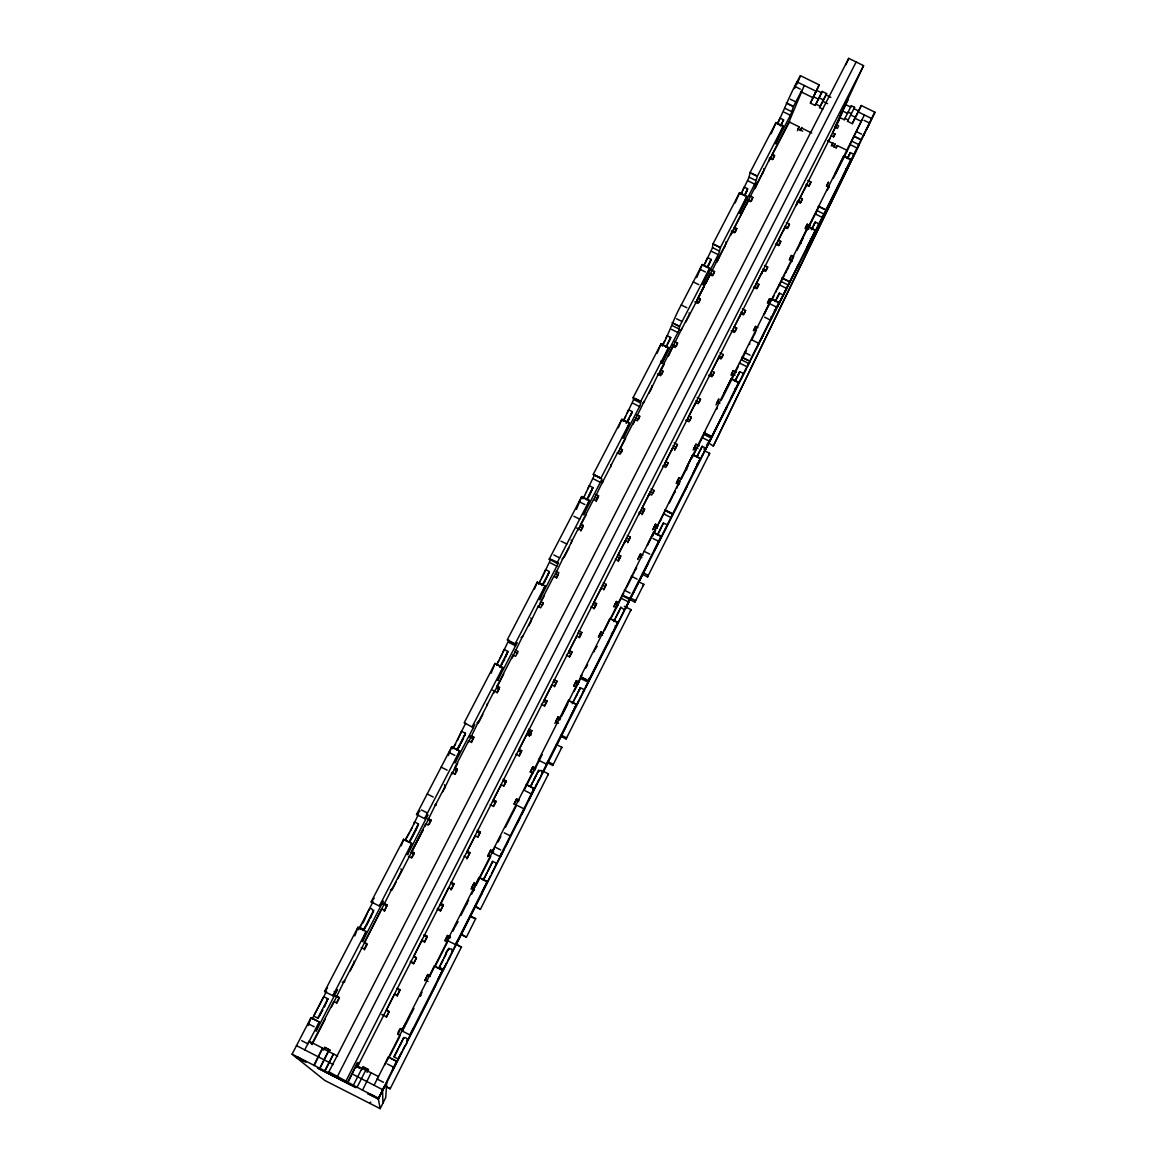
<?xml version="1.0" encoding="UTF-8"?>
<svg xmlns="http://www.w3.org/2000/svg" width="1167" height="1167" viewBox="0 0 1167 1167"><rect width="100%" height="100%" fill="white"/><g stroke="black" fill="none" stroke-linecap="round" stroke-linejoin="round"><path stroke-width="1.5" d="M383.943 1086.944L382.528 1090.022M387.108 904.906L384.381 911.15L387.108 904.906L384.103 903.389M662.375 345.738C669.683 332.041 673.709 318.372 681.251 304.966L702.286 264.486L709.711 268.147L679.573 326.322L678.844 330.626L662.273 362.718L661.864 363.375L668.574 347.562L661.062 343.842L633.17 397.524L633.448 400.048L623.149 421.345M394.694 993.803L397.291 995.743L394.694 993.803L386.452 1010.024L389.078 1011.891L386.335 1017.288M473.35 727.61L464.174 722.811L495.027 663.44L502.889 667.436L472.124 726.808L474.809 724.459L473.35 727.61L454.897 762.97L459.638 750.935L451.673 746.865L416.517 814.537L424.613 818.621L427.939 814.974L408.815 852.26L407.487 854.536L411.732 843.391L403.665 839.277L371.135 901.901L379.333 906.015L383.316 901.157L362.426 941.623L366.117 931.47L357.933 927.298L354.856 935.919M392.127 889.75L392.185 888.335L350.085 971.061M389.078 1011.891L386.452 1010.024M366.117 931.47L332.785 995.772L337.526 989.572L316.476 1030.49L316.024 1031.176L319.277 1021.884L311.005 1017.653L292.086 1054.151L324.703 1080.394L380.179 1108.65L385.766 1097.461L386.715 1082.582M397.859 878.722L423.329 829.445M311.005 1017.712L308.336 1025.501M411.98 857.745L413.993 853.865L411.397 852.566L411.513 851.341L425.751 823.8L428.333 825.098L431.002 819.963L428.026 818.475M413.993 853.865L414.125 852.654L411.513 851.341M502.889 667.436L497.711 680.273L517.141 642.696L515.055 644.009L509.177 641.048M397.291 995.743L400.091 989.762L397.072 988.23M600.932 478.587L593.274 474.342L621.865 419.274L629.465 423.052L623.382 437.785L640.304 405.124L640.741 401.288L668.574 347.562M515.055 643.98L545.077 585.965L537.301 582.07L507.207 639.968L515.07 643.907M704.46 264.515L712.424 247.915L713.037 243.801L739.586 192.701L746.924 196.319L739.484 213.401M425.561 825.127L425.751 823.8M400.456 1028.506C394.986 1043.984 398.472 1023.328 403.505 1030.053M746.924 196.319L720.433 247.448L718.93 253.254L702.622 284.66L709.667 268.25M403.665 839.321L401.258 845.769M429.471 823.873L431.002 819.963M550.795 559.11L549.161 559.285L581.72 496.558L589.408 500.395L583.733 514.355L601.063 480.906L601.88 479.053L600.961 478.091L629.465 423.052M435.86 804.501L435.685 805.566L435.991 803.669L424.963 826.294M385.898 1086.579L390.186 1088.767L385.898 1086.462M411.732 843.391L379.333 906.015M424.029 934.694L427.268 936.328L427.078 937.189L424.394 942.469L424.569 941.638L421.943 940.31L413.818 956.269L416.298 958.37L413.599 963.679L410.361 962.046M400.296 1035.727L397.699 1033.962M442.847 791.707L452.242 772.248M413.599 963.679L416.444 957.611L413.818 956.269M416.298 958.37L416.444 957.611M455.072 774.348L457.026 770.57L454.459 769.272L454.765 767.711L468.682 740.855L471.249 742.154L473.831 737.136L470.914 735.662M742.606 190.717L749.01 177.442L750.089 172.483L776.026 122.564L783.276 126.138L775.544 143.818L790.832 114.41L793.516 106.372L802.021 89.947M538.541 599.036L539.504 599.517L545.077 585.965M421.768 941.142L421.943 940.31M457.026 770.57L457.333 769.009L454.765 767.711M556.922 563.15L589.408 500.395M783.276 126.138L757.398 176.086L755.414 182.781L739.572 213.342M451.673 746.924L457.566 750.148M471.512 742.577L473.831 737.136M478.178 723.438L478.718 721.089L468.39 742.343M731.811 396.707L731.242 397.801L738.784 382.338L731.257 378.619L685.788 469.324L692.877 454.547L700.492 458.339L693.3 473.116L693.913 471.935M487.062 705.568L487.179 705.116A2.144 2.086 12.2 0 0 487.295 703.511M459.638 750.935L424.569 818.607M782.794 121.645L783.568 119.822L779.994 118.057L777.572 123.556C785.406 107.058 791.226 91.478 800.431 75.665L819.234 84.885L810.394 103.104L815.179 105.453L822.254 91.449L826.644 93.608L819.57 107.597L822.764 109.173M485.02 876.796L483.313 879.991L492.693 861.363L496.675 863.376L493.189 870.48M439.813 905.898L448.755 887.635L451.366 888.948L451.075 890.013L453.059 886.118M515.245 649.99L518.133 651.449L515.61 656.321L513.086 655.052L496.996 686.152L496.5 688.049L499.038 689.318L497.127 693.008M440.455 910.902L443.372 904.673L440.761 903.346L440.499 904.352L443.11 905.665L440.455 910.902L437.231 909.268M499.038 689.318L499.534 687.421L496.996 686.152M443.11 905.665L443.372 904.673M448.464 888.7L448.755 887.635M495.027 663.44L491.19 673.155M512.532 657.079L513.086 655.052M427.764 974.533L424.861 980.557L427.764 974.533L430.404 975.875M483.313 879.991L483.999 878.751M450.812 882.106L454.021 883.725L453.715 884.805L450.52 883.2M528.811 625.614L538.381 605.804M540.657 601.749L540 603.981L542.495 605.235L543.18 603.003L540.657 601.749L553.873 576.221L556.382 577.461L558.847 572.705L555.988 571.276M467.281 851.239L466.917 852.464L469.499 853.763L466.888 858.927L469.878 852.552L467.281 851.239L475.159 835.776L477.755 837.075L480.381 831.94L477.186 830.321M593.274 474.342L600.961 478.091M537.301 582.07L534.486 589.029M856.753 130.339L853.763 136.247L859.175 138.961M469.499 853.763L469.878 852.552M474.765 837.045L475.159 835.776M571.261 542.83L571.465 542.217A2.086 1.984 18.1 0 0 571.13 539.985M700.973 458.091L738.784 382.338M478.003 837.075L480.381 831.94M595.753 494.429L598.583 495.829L596.177 500.483L593.697 499.257L580.801 524.187L579.97 526.711L582.45 527.951L580.83 531.073M633.141 397.597L640.741 401.288M445.225 940.296L447.501 935.482L450.506 936.999M582.45 527.951L583.281 525.427L580.801 524.187M581.72 496.558L576.454 509.352M503.152 779.337L506.318 780.927L503.75 785.989L501.168 784.691L493.408 799.935L492.926 801.364L495.494 802.663L493.568 806.47M602.376 482.948L603.193 480.541L593.595 500.337M596.089 501.562L598.583 495.829M500.658 786.193L501.168 784.691M495.494 802.663L495.99 801.233L493.408 799.935M610.633 466.756L610.866 466.056A2.071 1.94 19.3 0 0 610.968 464.568M619.983 448.449L619.006 451.264L621.457 452.49L622.434 449.674L619.983 448.449L634.936 419.566L637.372 420.776L639.72 416.24L636.467 414.621M418.399 824.281L415.481 830.846M621.865 419.274L618.335 427.778M452.927 931.237L454.313 928.596M775.924 309.328L774.83 311.399L779.06 302.399L771.62 298.737L723.803 394.11L731.257 378.619M503.867 786.222L506.318 780.927M418.384 824.31L415.408 830.992M455.057 927.123L457.829 921.536M633.9 422.483L634.936 419.566M528.724 729.112L531.875 730.688L529.337 735.677L526.784 734.393L519.14 749.404L518.556 751.037L521.095 752.321L519.198 756.07M594.309 475.29L586.359 491.993M639.72 416.24L638.67 419.172L635.417 417.567M649.027 393.235L658.611 373.44M435.627 985.254L411.105 1033.918M526.157 736.1L526.784 734.393M531.321 734.247L527.907 732.526L527.499 733.678L530.897 735.385M661.033 343.929L657.036 353.382M521.095 752.321L521.693 750.687L519.14 749.404M660.566 370.012L662.987 371.223L661.849 374.315L659.428 373.119L660.566 370.012L672.834 346.263L675.255 347.46L677.546 343.025L674.322 341.435M473.685 884.017L474.079 882.938L476.69 884.25L476.282 885.33L473.685 884.017L471.06 889.21M672.834 346.263L668.399 355.775M850.393 161.527L863.988 133.884M529.337 736.129L531.875 730.688M677.546 343.025L676.349 346.234L673.14 344.644M863.93 134.059L874.914 112.192L861.29 105.511L852.304 123.658L847.519 121.31L848.132 119.953L844.908 118.363L844.281 119.734L839.496 117.371L863.58 65.644L848.701 58.35L328.875 1071.846L330.888 1073.903M553.931 679.632L557.053 681.207L554.544 686.123L552.006 684.839L544.478 699.631L543.793 701.469L546.316 702.738L544.449 706.443M494.925 663.731L500.833 666.693M696.714 464.028L697.37 465.137L701.031 457.975M702.286 264.486L696.699 277.586M473.671 890.538L474.21 889.137L471.556 894.36M697.881 297.862L700.288 299.044L699.004 302.413L696.611 301.217L697.881 297.862L709.901 274.668L712.293 275.85L714.54 271.517L711.345 269.956M551.291 686.75L552.006 684.839M546.316 702.738L547.017 700.9L544.478 699.631M709.901 274.668L696.611 301.217M490.723 850.087L487.646 856.461L490.723 850.087L493.685 851.589M716.378 262.342A1.984 1.809 20.9 0 0 717.122 261.612L718.901 256.93L705.875 283.333M562.698 712.877L568.635 700.346L576.542 704.314L546.389 764.137L538.425 760.125L568.635 700.346M448.318 755.574L451.585 747.143M714.54 271.517L713.197 274.974L710.032 273.414M717.122 261.612L732.613 230.424L730.761 235.223M384.95 1064.464L388.392 1057.01L396.692 1061.211L378.312 1098.745L367.532 1093.333M739.542 192.803L735.152 202.97M554.442 686.794L557.053 681.207M578.744 630.895L581.837 632.456L579.386 637.299L576.863 636.03L569.438 650.602L568.65 652.645L571.159 653.899L569.525 657.138M734.379 227.375L732.978 230.978L735.341 232.145L736.756 228.542L734.379 227.375L748.295 200.461L750.658 201.628L752.846 197.398L749.695 195.852M586.447 679.778L580.568 676.772L610.035 618.437L617.839 622.347L611.42 635.592L612.15 634.192M549.161 572.063L547.921 574.995M576.031 638.13L576.863 636.03M746.851 204.167L748.295 200.461M549.146 572.107L548.417 573.887M571.159 653.899L571.961 651.872L569.438 650.602M755.166 188.047L757.15 183.029L731.578 233.619M794.552 88.575L797.149 81.982M697.443 464.962L694.117 471.526M581.589 496.923L587.351 499.797M776.026 122.564L771.139 133.782M458.12 940.456L482.059 893.091L481.46 894.462M797.149 83.951L800.431 75.665M457.697 941.638L458.15 940.529M752.846 197.398L751.373 201.118L748.237 199.572M754.757 188.573A1.969 1.765 21.2 0 0 755.18 188.047L770.526 157.166L768.995 161.017M807.783 245.931L807.316 246.835L815.456 230.191L808.148 226.471L779.323 284.281M772.189 154.292L770.658 158.143L772.992 159.296L774.538 155.459L772.189 154.292L788.98 121.849L799.103 126.809L797.469 130.748M740.228 380.179L776.668 307.154L771.081 304.397M498.09 841.947L500.862 836.374M579.372 637.78L581.837 632.456M603.193 582.887L606.271 584.419L603.85 589.189L601.341 587.949L594.032 602.289L593.142 604.521L595.637 605.775L594.018 608.955M600.422 590.225L601.341 587.949M787.915 124.49L804.282 85.483M621.719 419.668L627.423 422.498M514.136 804.092L516.631 798.855L519.213 800.154M492.707 851.458L474.108 888.175L479.156 877.394L487.252 881.479L482.117 892.201L488.944 878.882M595.637 605.775L596.541 603.543L594.032 602.289M603.718 589.889L606.271 584.419M627.292 535.58L630.34 537.097L627.963 541.794L625.468 540.554L618.262 554.704L617.285 557.111L619.765 558.351L618.16 561.487M624.462 543.02L625.468 540.554M530.27 772.131L532.823 766.792L535.755 768.265M410.536 830.846L418.588 814.07M619.765 558.351L620.756 555.944L618.262 554.704M413.614 824.354L414.504 821.918L418.472 823.917L408.931 842.326M638.67 515.012L640.1 511.584L357.204 1067.353M651.04 488.944L654.074 490.461L651.711 495.085L649.246 493.86L642.142 507.805L641.077 510.387L643.528 511.613L641.952 514.705M810.394 103.104L819.234 84.885M434.343 966.086L442.57 970.171L409.923 1034.954L401.652 1030.753L434.372 966.013L430.535 974.27M627.729 542.699L630.34 537.097M648.137 496.5L649.246 493.86M845.55 168.763L846.44 169.2L842.618 176.786L851.093 159.441L843.829 155.867L815.164 213.386M325.812 1003.708L327.825 998.762L323.755 996.691L326.614 991.177M643.528 511.613L644.622 509.031L642.142 507.805M815.179 105.453L822.254 91.449M326.95 1001.213L327.825 998.762L317.774 1018.149L313.69 1016.063L312.245 1018.849M739.397 193.153L743.525 195.195M665.686 461.578L664.519 464.349L666.955 465.56L668.137 462.803L665.686 461.578L672.673 447.836L675.124 449.062L677.443 444.496L674.19 442.877M557.345 718.58L558.103 716.815L560.641 718.099L559.883 719.864L557.345 718.58L554.85 723.525M654.074 490.461L652.951 493.116L649.917 491.613M499.826 658.844L508.9 640.041M671.477 450.652L672.673 447.836M580.582 676.729L588.431 680.711L617.839 622.347M502.962 652.28L504.056 649.465L507.937 651.405L505.355 657.371M388.348 1057.083L377.218 1079.096L383.462 1082.276M526.171 784.399L534.18 788.381L499.812 856.563L491.745 852.493L539.679 758.477M819.57 107.597L826.644 93.608M542.057 577.446L550.62 559.577M688.88 416.021L687.626 418.953L690.047 420.164L691.316 417.232L688.88 416.021L695.765 402.484L698.202 403.694L700.492 399.187L697.253 397.582M455.976 943.811L461.373 947.196L457.172 945.08M674.686 450.36L677.443 444.496M694.496 405.46L695.765 402.484M544.318 572.618L545.514 569.627L549.351 571.538L542.115 585.484M782.751 121.747L783.568 119.822L780.504 125.715M501.11 855.323L500.599 856.534L503.706 850.159M573.712 686.225L576.396 680.638L579.284 682.097M782.663 295.805L815.5 230.089M587.847 488.769L589.116 485.676L592.894 487.558L589.379 495.406M631.172 414.27L632.003 412.301L630.661 415.423M460.79 934.388L466.392 937.218L461.023 933.804M505.88 845.871L508.462 840.721M711.739 371.121L710.397 374.213L712.818 375.409L714.16 372.317L711.739 371.121L718.536 357.773L720.958 358.969L723.204 354.535L719.995 352.93M669.595 340.151L670.704 337.467L667.013 335.644L665.598 339.028M479.126 877.482L447.297 940.456L455.451 944.584L458.456 939.172L449.528 957.13M700.492 399.187L699.193 402.177L695.97 400.573M717.165 360.909L718.536 357.773M845.9 64.783L848.701 58.35M546.375 764.166L548.082 761.292L542.042 773.4M853.733 136.291L835.426 173.227L843.829 155.867M464.262 736.362L465.473 733.284L461.563 731.315L465.764 723.19M464.247 736.421L465.473 733.284L456.968 749.71M627.19 413.001L628.532 409.763L632.266 411.615L626.154 423.402M487.237 881.523L455.451 944.584M734.276 326.848L732.861 330.101L735.254 331.282L736.683 328.044L734.276 326.848L740.987 313.69L743.379 314.871L745.611 310.495L742.402 308.919M517.083 823.61L519.665 818.49M598.467 637.27L601.02 631.945L603.543 633.2M581.429 677.02L574.076 691.506M470.097 915.803L475.698 918.633L471.235 917.145M723.204 354.535L721.833 357.685L718.624 356.095M739.528 316.986L740.987 313.69M521.809 814.245L524.581 808.673L523.764 810.525M625.993 596.658L630.02 598.671L629.407 599.4L661.251 536.193L653.549 532.356L621.004 597.592M756.508 283.202L755.005 286.601L757.383 287.782L758.9 284.383L756.508 283.202L763.101 270.233L765.494 271.4L767.682 267.097L764.516 265.522M474.823 906.54L480.396 909.356L475.1 905.884M613.842 606.884L616.439 601.472L619.298 602.901M761.584 273.676L763.101 270.233M774.961 311.108L774.334 310.043M596.629 646.941L596.92 646.255L595.287 649.494M745.611 310.495L744.138 313.806L740.957 312.231M615.126 625.891L615.943 626.708L617.037 624.681M778.418 240.169L776.828 243.713L779.206 244.88L780.796 241.336L778.418 240.169L784.924 227.375L787.302 228.542L789.461 224.283L786.31 222.737M783.32 230.964L784.924 227.375M767.682 267.097L766.15 270.554L762.985 268.993M616.088 626.373L612.369 633.754L611.406 633.273M591.348 491.249L592.894 487.558L586.622 499.622M637.809 559.489L640.464 553.946L642.959 555.186M542.392 773.502L543.341 771.445M800.022 197.734L798.374 201.424L800.722 202.577L802.385 198.886L800.022 197.734L806.441 185.115L808.804 186.268L810.934 182.067L807.797 180.535M544.566 768.98L545.033 767.944M545.645 766.938L546.433 765.158M804.763 188.85L806.441 185.115M817.834 226.062L851.093 159.441M623.382 593.974L623.732 593.215M789.461 224.283L787.842 227.886L784.705 226.34M652.805 529.833L655.518 524.202L658.348 525.602M372.2 914.111L372.74 912.9M396.649 1061.299L392.477 1070.095L393.629 1067.893M610.035 618.437L604.506 630.034M841.888 113.505L832.436 133.038L834.784 134.205L833.588 136.831L831.24 135.678M835.164 126.692L841.961 111.886M557.914 742.475L558.424 741.351M636.205 568.592L636.569 567.804L634.965 570.969M810.934 182.067L809.242 185.816L806.12 184.284M835.601 126.795L839.744 118.436M845.2 105.541L842.705 111.055L847.505 113.403L848.117 112.032L851.356 113.622L850.728 114.979L855.513 117.327L858.066 111.857L871.705 118.538M709.39 263.567L711.17 259.439L707.523 257.644L705.247 262.838M565.791 726.895L543.093 771.956M676.204 483.546L678.99 477.784L681.44 479.01L687.976 466.1M810.35 238.579L811.255 239.031L810.773 240.066L812.334 237.076L807.972 245.566M745.903 193.138L747.449 189.667L744.575 195.939L745.246 194.539M656.861 527.965L658.392 524.596M660.376 520.774L660.755 519.913M655.3 548.548L662.593 534.267M781.642 124.213L782.255 122.841L780.956 125.671M653.52 532.429L647.583 544.814M693.154 450.039L695.984 444.189L699.252 445.809M674.847 492.109L675.255 491.219L672.921 495.858M861.29 105.511L858.708 111.011L853.938 108.662L854.565 107.291L851.341 105.716L850.714 107.087L845.929 104.738M676.802 488.258L677.21 487.368M547.907 575.039L546.652 577.723M585.674 687.611L586.841 685.102M715.984 404.905L718.872 398.924L716.596 403.417M741.03 194.087L744.167 187.041L747.784 188.821L744.648 194.86M442.512 970.288L437.873 979.988L438.923 977.975M697.72 446.976L700.419 441.418M701.192 439.901L700.754 440.849L705.408 431.557M736.45 372.2L733.212 370.61L731.797 373.703L735.006 375.293M836.083 148.136L837.279 145.569L847.417 150.543M630.005 416.823L630.632 415.481M607.701 643.892L608.999 641.135L586.534 685.715M716.771 409.136L717.224 408.158M757.981 327.577L755.574 326.395L754.072 329.634L756.464 330.83M808.148 226.471L800.037 243.247L814.945 213.809L821.276 216.916M708.719 264.997L708.004 266.499L711.17 259.439L707.158 267.155M624.447 609.83L620.902 607.292L620.319 608.532M548.009 774.917L548.475 773.896L542.991 771.139M625.424 608.693L626.825 605.746M626.971 605.425L627.656 603.952M734.203 374.884L735.487 372.142M768.003 302.049L769.564 298.694L772.758 300.284M628.298 602.785L629.232 600.961M739.761 363.652L740.243 362.601M547.308 762.693L552.779 765.435L553.26 764.385L547.775 761.628M630.895 597.723L631.245 596.964M633.302 592.938L633.652 592.18M700.492 458.339L666.532 526.332M752.19 338.97L751.679 340.049L753.546 336.373M852.304 123.658L854.842 118.217L861.202 121.324L846.746 151.798M639.676 580.203L640.391 578.657M640.989 577.577L641.719 576.031M793.793 256.667L791.416 255.5L789.782 258.986L792.145 260.153L793.239 257.834M561.356 748.368L561.867 747.274L556.396 744.517M643.688 572.326L644.053 571.538M645.672 568.373L646.051 567.585M646.941 566.01L648.429 562.844L626.46 606.49M325.768 1003.795L326.424 1002.395M502.306 653.739L496.558 664.957L498.936 660.58M580.48 697.239L589.554 678.975L588.591 678.494M663.294 523.312L667.349 524.639M771.62 298.737L763.947 314.652M560.641 736.231L566.083 738.959L566.608 737.836L561.152 735.093M810.394 225.742L807.243 224.195L805.551 227.798L808.702 229.345M775.997 291.925L776.522 290.787M664.242 531.641L665.832 528.301M787.652 268.862L788.192 267.71M460.819 743.481L463.664 737.675M543.647 574.091L541.182 579.197M537.856 772C545.558 766.238 540.671 778.316 538.162 781.234M538.235 771.212L538.731 770.118L530.402 786.646M539.125 779.323L528.563 800.051L534.121 788.484M667.801 524.464L668.195 523.618M669.756 520.584L670.164 519.723M672.104 515.916L672.513 515.055M679.909 500.424L680.332 499.549M682.257 495.785L682.666 494.91M808.687 227.361L818.84 207.099M811.765 221.117L812.349 219.907M684.198 491.934L684.606 491.044M685.248 489.965L686.94 486.42L665.423 529.132M853.836 136.087L861.129 139.559M505.311 657.459L507.937 651.405L499.695 667.291M664.84 340.662L662.316 345.855M403.257 1038.718C407.939 1034.808 408.64 1043.386 404.745 1046.026M581.72 675.241L562.786 712.731M630.02 598.671L624.739 609.203M704.956 450.083L705.875 448.172L702.126 446.319L700.944 448.799M704.445 451.848L706.298 447.865M590.735 492.576L588.649 496.865M667.699 344.25L670.704 337.467L665.788 346.978M740.987 194.174L741.818 192.395M580.553 697.107L570.503 716.801L576.483 704.43M710.003 440.703L710.455 439.755M712.293 436.152L712.745 435.203M719.908 421.039L720.375 420.076M722.183 416.531L722.65 415.54M724.08 412.768L724.547 411.776M724.926 411.207L726.822 407.268L705.408 449.733L703.774 448.93M445.619 954.912C445.24 949.427 453.773 945.737 451.877 952.403M448.113 949.836L448.857 948.246L439.259 967.253L443.3 969.31L443.912 968.216M534.048 788.629L528.067 785.624M783.086 294.945L779.425 293.15L775.296 301.567M630.37 611.129L631.07 609.655L624.36 606.315M741.439 378.473L745.64 369.91L745.144 370.946M621.69 595.403L634.906 602.099L635.621 600.611L630.268 597.942M747.011 367.24L749.754 361.755L749.258 362.791M643.075 585.863L643.805 584.331L638.466 581.662M756.683 348.029L759.425 342.558L758.915 343.623M642.258 574.252L647.568 576.906L648.312 575.36L642.988 572.691M760.767 339.947L763.495 334.462L761.438 338.751M491.89 863.069L492.693 861.363L488.565 869.809M576.396 704.591L570.488 701.63M662.929 524.1L663.279 523.37M811.809 229.17L815.295 222.066L818.913 223.845L814.595 232.598M779.06 302.399L771.358 318.212M777.543 306.761L779.687 302.326M781.35 299.088L781.89 297.964M783.174 295.47L783.713 294.347M785.362 291.123L785.902 290M792.626 276.696L793.181 275.558M794.8 272.392L795.354 271.24M796.609 268.789L799.337 263.334L779.133 303.435M661.178 536.339L654.424 550.24L655.081 548.971M849.97 153.388L850.349 152.6L853.923 154.365L853.456 155.313M814.989 232.437L817.308 227.667M818.869 224.618L819.453 223.408M820.649 221.088L821.232 219.877M822.779 216.843L823.377 215.632M829.883 202.766L830.466 201.541M831.998 198.55L832.596 197.325M833.763 195.049L836.476 189.608L816.71 228.863M412.228 827.403L405.007 840.444L409.602 832.669M371.573 915.439L370.114 918.414M371.529 915.526L370.041 918.546M407.05 1041.358L413.585 1028.2L409.953 1034.91M620.275 608.605L615.768 617.722M624.418 609.889L620.888 617.022M778.593 294.872L779.06 293.909M708.763 455.203L709.667 453.35L704.43 450.739M706.4 444.977L707.523 445.531L708.719 443.022L713.314 446.086L855.717 151.637M866.745 129.099L874.914 112.192L713.314 446.086M462.993 739.105L460.79 743.539M586.315 492.08L584.667 495.435M545.952 579.168L546.608 577.811M625.629 416.356L623.922 419.814M662.885 524.187L660.493 529.045M738.492 374.388L739.79 371.69L734.962 381.244L739.79 371.69L743.496 373.513L742.518 375.526M814.902 222.882L813.851 225.027M537.812 772.087L535.23 777.31M576.702 695.124L580.335 687.699L584.215 689.639L582.902 692.367M578.788 690.922L580.335 687.699L572.268 703.686M495.567 865.695L502.16 852.421L499.826 856.563M782.634 295.878L778.841 303.551M815.281 230.541L809.781 227.813M490.767 865.389L491.38 864.12M700.886 448.887L697.458 455.816M666.488 526.434L663.396 532.677M848.847 155.678L849.43 154.496M449.178 937.597L449.922 936.094M493.466 849.941L494.21 848.409L491.759 852.493M777.441 297.235L778.053 295.98M399.274 1046.755L403.87 1037.39L394.023 1056.908L398.107 1058.98L401.142 1053.174M847.519 158.376L850.349 152.6L847.344 158.537M324.353 1006.698L325.112 1005.152M324.28 1006.829L325.039 1005.298M504.655 658.83L503.167 661.791M504.596 658.961L503.137 661.849M545.893 579.299L544.449 582.158M627.861 421.229L629.305 418.297L627.219 422.512M666.926 345.826L666.211 347.255L666.999 345.695M617.912 613.448L618.627 611.989M661.178 527.674L659.705 530.62M457.449 740.476L461.563 731.315L452.84 748.806L455.641 743.962M401.521 1042.277L400.004 1045.311M446.407 953.322L444.86 956.429M536.018 775.734L533.757 780.242L534.544 778.666M735.75 379.917L736.494 378.444M701.819 456.414L702.709 454.649M739.353 381.93L740.272 380.092M850.437 161.44L845.856 170.455L846.746 168.792M663.6 513.29L692.877 454.547M489.396 868.16L487.864 871.209M576.775 694.978L575.287 697.954M658.99 532.064L659.778 530.474M697.53 455.684L698.245 454.24M403.826 1047.849L404.818 1045.88M448.624 958.938L449.601 956.984M493.262 870.334L491.438 873.966L492.357 872.143M620.027 618.758L620.961 616.891M662.535 534.384L663.469 532.546M739.426 381.799L736.406 387.78M778.024 305.2L778.914 303.405M813.778 234.231L814.654 232.466M862.223 119.472L856.695 130.514M444.146 957.859L444.933 956.298M658.334 533.377L659.049 531.933M402.936 1049.629L403.884 1047.733M447.763 960.674L448.697 958.807M620.085 618.641L617.722 623.324M737.763 385.11L738.565 383.491M777.28 306.673L778.068 305.083M813.049 235.676L813.822 234.129M848.001 166.297L848.774 164.78M390.186 1088.767L461.607 946.656M466.392 937.218L475.698 918.633M480.396 909.356L548.475 773.896M552.779 765.435L561.867 747.274M566.083 738.959L631.07 609.655M634.906 602.099L643.805 584.331M647.568 576.906L709.667 453.35M374.169 1085.135L378.414 1076.514L371.106 1072.794L362.543 1090.197L328.875 1071.846M861.202 121.324L864.411 114.964M448.93 938.093L430.346 974.853M524.027 790.613L532.838 773.123L530.27 771.839L532.823 766.792M389.909 1055.989L399.566 1036.894M403.855 1028.36L405.226 1025.647M405.883 1024.436L410.259 1015.669M410.886 1014.473L413.92 1008.478M420.062 996.282L422.104 992.242M435.276 966.218L447.457 942.105L444.831 940.777L447.501 935.482M460.921 915.468L466.567 904.308M466.698 903.987L468.696 900.049M505.399 827.476L509.323 819.701M509.512 819.249L511.452 815.412M511.919 814.595L514.063 810.336M514.253 809.869L516.193 806.047M533.129 772.875L540.058 758.871M540.292 758.331L542.203 754.568M561.429 716.523L567.76 704.022M585.936 668.035L587.585 664.782M611.654 617.153L617.956 604.958M619.283 601.997L621.705 597.198M626.577 587.599L632.995 574.908M652.455 536.382L655.621 530.11L653.141 528.87L655.518 524.202M659.18 523.035L662.331 516.879M662.725 516.033L664.3 512.911M669.362 502.919L672.498 496.734M677.983 485.822L679.544 482.744M692.046 458.033L696.13 449.966L693.679 448.741L695.984 444.189M736.114 370.77L738.375 366.307M742.008 359.203L746.472 350.363M754.042 335.294L755.53 332.362M772.496 298.767L773.969 295.864M777.266 289.343L784.647 274.77M786.018 272.013L789.461 265.274M790.015 264.107L791.459 261.248M797.003 250.307L803.436 237.572M827.286 190.338L829.416 186.122M833.282 178.507L846.629 152.089M370.741 1102.1L369.983 1103.384M613.813 621.325L620.902 607.292M657.429 534.909L663.556 522.758M696.889 456.705L702.126 446.319M775.501 300.911L779.425 293.15M811.459 229.651L815.295 222.066M775.253 310.495L771.504 317.92M439.171 977.494L445.167 965.795M732.015 396.313L735.458 389.457L734.539 389.005M863.595 135.255L864.645 133.155M866.279 129.683L867.344 127.582M867.577 126.999L868.642 124.884M383.943 1087.338L378.268 1098.555M858.824 145.452L378.385 1099.11L367.678 1093.669M863.449 135.853L864.076 134.613M414.723 832.363L411.732 838.096M545.222 580.641L543.122 584.696M588.591 496.996L587.22 499.651M367.051 1072.356L368.451 1069.614L363.083 1066.886L361.449 1070.095M837.279 145.569L836.228 147.626L831.546 145.335M474.079 882.938L471.439 888.16L474.429 889.662M516.631 798.855L514.063 803.946L517.01 805.42M558.103 716.815L555.58 721.775L558.497 723.248M576.396 680.638L573.916 685.554L576.454 686.823M598.569 636.774L601.02 631.945M616.439 601.472L614.002 606.271L616.512 607.526M638.086 558.657L640.464 553.946M678.99 477.784L676.656 482.394L679.471 483.794M733.212 370.61L730.965 375.059L733.387 376.255L721.308 400.135M753.357 330.786L755.574 326.395M769.564 298.694L767.361 303.055L769.753 304.237M791.416 255.5L789.242 259.789L792.408 261.35M807.243 224.195L805.099 228.44L807.462 229.607M826.455 186.209L828.57 182.023L826.805 185.772L829.154 186.924M477.463 882.719L490.709 856.563L488.098 855.251M615.053 619.137L613.827 621.559M574.558 699.398L573.289 701.907M487.091 872.726L484.465 877.861M533.042 781.657L531.102 785.479M443.358 959.42L439.419 967.02L440.076 965.809M398.472 1048.36L394.081 1056.85L395.015 1055.114M577.227 703.686L578.001 702.184M535.726 786.077L536.514 784.501M490.607 875.629L488.988 878.809M445.954 964.234L446.888 962.381M402.046 1051.394L400.223 1054.968M413.92 833.967L414.65 832.494M840.882 114.016L848.424 99.21M347.781 1082.67L357.729 1062.408L347.547 1082.392L292.086 1054.151M355.789 1067.907L358.036 1063.152L356.591 1065.967L356.285 1065.252M356.796 1067.426L358.444 1064.187L357.117 1067.134M838.781 120.566L796.2 205.611M796.244 204.925L798.388 200.695L639.458 513.465M829.008 140.376L830.058 138.304M527.061 734.203L527.907 732.526M833.588 136.831L835.178 133.724M389.107 1011.366L386.35 1016.793L381.784 1014.473M397.349 995.145L400.091 989.762M424.569 941.638L427.268 936.328M451.366 888.948L454.021 883.725M495.99 801.233L493.393 806.339L490.213 804.734M521.693 750.687L519.14 755.705L515.989 754.13M547.017 700.9L544.508 705.845L541.371 704.284M571.961 651.872L569.496 656.729L566.374 655.183M596.541 603.543L594.105 608.343L591.013 606.811M620.756 555.944L618.35 560.671L615.286 559.139M644.622 509.031L642.258 513.699L639.21 512.182M668.137 462.803L665.803 467.398L662.783 465.896M691.316 417.232L689.011 421.768L685.758 420.149M714.16 372.317L711.899 376.781L708.661 375.176M736.683 328.044L734.451 332.435L731.242 330.845M758.9 284.383L756.683 288.716L753.503 287.14M780.796 241.336L778.608 245.61L775.442 244.049M802.385 198.886L800.241 203.102L797.09 201.555M844.281 119.734L851.341 105.716M831.385 145.831L832.961 142.739M835.295 143.891L833.719 146.984L834.901 144.402L827.549 140.784M357.029 1087.381L365.679 1070.343M847.519 121.31L854.565 107.291M531.714 784.268L532.385 782.955M485.72 875.44L486.42 874.068M442.658 960.806L441.228 963.592M539.592 599.532L558.453 562.932L556.922 563.194L549.19 559.183M856.14 61.997L337.511 1076.251L339.218 1078.148M346.161 1080.642L863.58 65.644M647.277 545.587L663.381 513.728L670.004 517.025M604.229 630.763L620.771 598.058L627.467 601.399M659.676 540.029L660.303 538.804M617.066 624.622L617.664 623.426M446.027 964.102L444.481 967.122M538.746 583.836L541.123 579.313M583.048 498.557L584.609 495.552M572.691 703.059L573.23 702.023M736.362 387.867L735.429 389.676M396.911 1051.438L395.569 1054.034M313.821 1065.208L322.617 1048.126L309.167 1041.285L304.791 1049.819M314.259 1065.602L322.617 1048.126M323.317 1050.11L324.732 1047.368L330.071 1050.081M799.103 126.809L798.038 128.881L802.706 131.171M801.889 127.495L800.299 130.573L801.408 127.947L811.721 133.009M384.92 1064.742L405.445 1024.057L401.681 1030.709M575.944 706.181L576.527 705.058M319.277 1021.854L307.898 1043.838L301.67 1040.658M487.31 704.489L494.575 690.441M522.918 635.665L511.773 658.48M563.544 557.17L553.946 576.979M571.713 541.386L578.628 528.024M611.172 465.137L617.912 452.081M644.257 401.2L632.952 424.277M682.009 328.219L668.326 355.891M336.242 995.903L339.276 997.435L336.475 1002.861L333.82 1001.505L311.72 1044.217L309.167 1041.285M364.367 949.88L367.109 944.584L364.396 942.411L381.755 908.86L384.381 910.187M487.179 705.116L478.601 721.687A2.144 2.101 10.9 0 1 476.924 722.825M571.465 542.217L563.311 557.986A2.101 1.998 17.8 0 1 562.1 558.964M610.866 466.056L602.901 481.46A2.071 1.955 19.1 0 1 601.734 482.409M411.397 852.566L423.067 829.97M312.041 1044.596L325.082 1019.404M331.603 1006.8L344.455 980.572L344.688 981.447A2.261 2.217 -51.6 0 1 344.192 982.133M392.141 889.765L396.211 881.858M451.848 774.319L456.808 764.721M478.966 721.95L482.832 714.437M493.947 692.965L503.721 674.118M538.323 607.176L544.114 596.031M564.172 557.242L569.029 547.819M578.336 529.833L586.388 514.297M618.262 452.679L625.629 438.471M658.713 374.476L664.329 363.623L659.428 373.119M685.685 322.325L704.226 286.513M770.118 159.15L789.665 121.368M414.125 852.654L411.44 857.847L408.465 856.345M457.333 769.009L454.722 774.071L451.775 772.583M499.534 687.421L496.982 692.367L492.62 690.178M543.18 603.003L540.686 607.817L537.812 606.373M583.281 525.427L580.86 530.11L576.6 527.995M622.434 449.674L620.071 454.255L617.255 452.854M662.987 371.223L660.682 375.701L657.444 374.082M700.288 299.044L698.026 303.42L694.817 301.83M736.756 228.542L734.539 232.816L731.373 231.256M774.538 155.459L772.379 159.616L769.243 158.085M336.694 1003.416L338.78 999.375M556.469 578.219L558.103 575.054L555.259 573.624M530.547 786.529L531.058 785.551M332.872 995.714L324.543 991.585L357.933 927.298M358.502 929.763L373.061 901.726M369.326 919.975L367.722 923.024M454.459 769.272L457.712 762.985M764.006 314.579L779.118 284.704L785.508 287.87M399.493 1056.383L393.877 1067.382L392.856 1066.857M582.989 498.659L583.806 497.113M540.306 580.903L538.687 583.938M501.766 664.461L502.452 663.162M413.191 835.339L409.442 841.932M368.553 921.449L366.292 925.635M321.975 1011.293L322.748 1009.805L321.1 1012.898M501.708 664.577L502.423 663.221M487.791 881.114L487.31 882.004L481.081 878.634M533.888 789.621L532.59 789.636M575.535 706.983L574.368 706.75M320.341 1014.254L319.656 1015.45L321.173 1012.766M362.237 923.695C365.65 920.894 369.676 900.472 373.207 911.821L373.732 910.216L363.944 929.107L365.592 926.831C365.14 931.368 357.54 927.619 361.434 925.052M366.248 925.723L366.963 924.439M500.468 666.824L501.095 665.701L500.424 666.897M449.631 936.43L447.297 940.456M410.376 840.459L411.017 839.35M457.42 749.739L460.061 744.954L457.406 749.739M319.043 1016.472L317.774 1018.149L319.029 1016.501M588.416 680.755L589.554 678.975M580.553 676.816L581.793 675.08M324.63 991.527L327.489 987.88M371.194 901.887L374.257 898.284M416.561 814.566L420.003 810.977M299.861 1058.6L301.786 1059.548L297.264 1057.054M816.885 90.501L821.67 92.849M826.046 94.994L830.831 97.342M797.119 81.967L815.981 91.216L813.647 96.803L818.432 99.137L819.015 97.751L823.406 99.91L822.808 101.296L827.593 103.644M794.815 86.402L800.212 89.057M864.032 120.361L869.459 123.016M801.014 91.799L812.713 97.547M815.762 104.067L820.168 106.226M790.409 99.239L795.821 101.894M856.155 131.506L861.582 134.161M836.228 124.592L838.621 125.759L837.395 128.443L835.032 127.276M786.281 102.827L793.516 106.372M787.973 104.023L793.4 106.678M784.88 108.312L791.138 111.376M852.552 141.528L858.81 144.591M784.151 112.207L790.395 115.27M849.97 144.518L856.213 147.582M775.822 123.046L781.263 125.715M845.419 157.239L850.874 159.908M835.587 172.891L836.476 173.343M750.089 172.483L757.398 176.086M818.432 206.121L825.755 209.724M751.811 173.679L757.295 176.377M818.315 206.399L823.8 209.097M749.126 177.18L755.443 180.287M817.527 210.848L823.858 213.969M748.412 181.06L754.728 184.167M800.183 242.955L801.087 243.407M713.037 243.801L720.433 247.448M782.153 277.906L789.563 281.568M714.802 244.968L720.345 247.71M782.036 278.154L787.594 280.897M712.526 247.652L718.916 250.803M781.7 281.787L788.09 284.952M711.855 251.503L718.23 254.654M702.111 264.924L707.669 267.666M773.283 300.079L778.856 302.822M699.835 269.212L705.408 271.955M770.964 316.724L771.883 317.176M701.761 283.931L702.68 284.383M693.242 281.903L698.814 284.66M764.633 317.191L770.22 319.948M681.251 304.966L686.852 307.738M752.905 340.414L758.506 343.186M676.452 318.737L682.068 321.509M744.502 352.405L750.118 355.191M672.09 322.617L679.573 326.322M742.052 357.248L749.55 360.953M673.899 323.77L679.5 326.556M741.964 357.467L747.58 360.238M672.09 325.52L678.552 328.729M742.095 360.18L748.572 363.389M671.448 329.342L677.91 332.537M739.528 363.054L746.005 366.248M660.901 344.25L666.532 347.037M732.949 379.946L737.179 382.047M660.828 361.026L661.747 361.493M660.96 362.689L661.893 363.156M717.501 401.915L719.922 403.111M703.934 432.665L711.52 436.429M635.008 398.676L640.683 401.492M703.861 432.84L709.551 435.67M633.666 399.508L640.202 402.761M704.46 434.664L711.024 437.917M633.054 403.301L639.589 406.554M701.907 437.494L708.457 440.747M707.333 443.11L708.413 443.65M694.686 447.005L697.939 448.624M694.598 455.874L700.302 458.704M672.98 445.706L676.233 447.326M622.186 437.552L623.12 438.019M685.846 469.192L686.779 469.659M677.764 480.483L680.215 481.708M672.557 513.743L664.884 509.921L670.573 512.94M595.17 475.407L600.917 478.266M665.919 510.956L672.557 514.253M593.74 479.053L600.349 482.35M594.864 497.069L597.679 498.469M654.381 526.725L657.196 528.126M655.314 533.669L661.091 536.543M579.08 501.65L584.842 504.523M652.893 538.439L658.669 541.313M582.464 514.224L583.427 514.705M626.271 538.06L629.319 539.577M573.901 516.281L579.678 519.169M644.009 551.247L649.8 554.135M639.399 556.353L641.865 557.593M560.991 541.138L566.797 544.026M631.362 576.265L637.167 579.168M553.814 554.981L559.62 557.884M624.316 590.196L630.151 593.099M551.743 559.577L552.706 560.058M553.479 560.437L557.49 562.45M624.257 595.797L625.22 596.279M602.274 585.192L605.337 586.724M550.255 562.83L556.936 566.17M615.447 603.704L618.306 605.133M537.185 582.406L543.005 585.323M611.844 619.735L617.693 622.653M600.101 634.046L602.61 635.3M577.913 633.01L581.006 634.556M508.9 642.492L515.668 645.891M580.247 678.246L587.03 681.645M514.676 652.032L517.565 653.476M575.564 682.549L578.453 684.008M553.202 681.557L556.309 683.118M496.748 679.705L497.725 680.201M528.111 730.834L531.233 732.409M469.076 736.64L473.452 738.828M532.167 768.367L535.099 769.826M448.828 752.365L454.809 755.37M525.383 790.89L531.379 793.91M502.641 780.854L505.792 782.43M516.047 800.285L518.615 801.583M441.155 767.127L447.151 770.147M517.871 805.77L523.881 808.789M427.195 793.983L433.22 797.017M504.217 832.815L510.256 835.849M476.778 831.633L479.958 833.238M421.433 809.956L427.472 813.005M494.604 846.863L500.643 849.912M425.532 817.571L426.524 818.067M427.837 819.832L430.783 821.32M490.242 851.312L493.203 852.8M464.058 856.111L467.252 857.73M403.607 839.511L409.661 842.574M406.481 853.996L407.473 854.492M440.703 904.148L443.037 905.315M437.479 908.305L440.703 909.924M382.616 903.637L387.094 905.898M447.224 936.328L450.214 937.845M380.923 903.681L381.93 904.177M423.854 935.555L427.078 937.189M357.89 927.502L364.016 930.61M436.341 967.239L442.483 970.361M410.492 961.302L413.731 962.935M364.396 942.411L367.022 943.753L364.279 949.077L361.259 947.56M427.56 975.218L430.185 976.546M425.051 979.886L428.07 981.418M396.78 988.741L400.018 990.375M334.141 991.512L336.184 992.548M334.944 995.728L339.48 998.033M400.383 1028.958L403.417 1030.505M310.976 1017.814L317.176 1020.979M390.405 1058.192L396.62 1061.357M307.913 1023.605L314.127 1026.756M387.444 1064.041L393.673 1067.207M330.319 1050.446L324.732 1047.368M372.127 1095.39L374.155 1096.382L369.968 1094.077L371.748 1095.2M323.011 1048.637L337.686 1056.091M356.46 1065.646L371.106 1072.794M356.227 1065.938L359.494 1067.747M333.324 1064.581L296.476 1045.603L297.118 1046.201M301.261 1059.096L297.118 1056.996L299.481 1058.411M297.673 1057.448L301.772 1059.534M351.238 1085.004L329.094 1073.465M294.39 1056.018L305.243 1061.547M295.528 1056.923L306.002 1062.189M302.501 1060.147L303.537 1061.007M331.661 1074.69L332.668 1075.726M340.428 1079.504L339.874 1078.877M353.251 1085.412L361.96 1068.447M351.923 1073.815L382.513 1089.628M362.543 1090.197L378.166 1097.972L380.179 1108.65M356.766 1066.361L359.728 1068.33M363.083 1066.886L368.451 1069.614M382.543 1090.839L382.98 1103.092M381.755 908.86L381.769 909.822M444.671 787.871A2.159 2.13 1.8 0 1 444.437 788.629M633.798 573.333A2.086 1.998 23.9 0 1 634.25 572.734M625.585 589.904A2.101 1.998 23.9 0 1 625.775 589.189M815.514 213.999A1.969 1.78 23.7 0 1 815.675 213.342M785.449 273.166A1.998 1.809 23.8 0 1 785.887 272.626M664.592 513.713A2.071 1.955 23.9 0 1 664.548 512.546M749.462 344.455A2.013 1.853 23.8 0 1 749.885 343.915M420.208 996.122A2.261 2.232 -66.5 0 1 420.879 995.524M466.771 903.958A2.203 2.203 0 0 1 467.427 903.389M457.479 922.63A2.217 2.203 -67.2 0 1 457.697 921.842M594.149 651.784A2.115 2.042 23.9 0 1 594.616 651.186M754.407 185.145A1.969 1.78 21.2 0 0 756.668 184.298L763.904 170.309A1.969 1.765 21.3 0 0 763.787 168.602M762.547 173.11A1.955 1.765 21.3 0 1 762.401 174.102M716.961 259.059A1.998 1.823 20.9 0 0 718.478 258.111L725.889 243.772A1.998 1.809 21 0 0 725.772 242.036M724.678 246.31A1.984 1.809 21 0 1 724.517 247.316M642.346 403.213A2.042 1.911 19.9 0 0 643.907 402.207L651.682 387.196A2.042 1.896 20.1 0 0 651.755 385.737M650.763 389.18A2.028 1.882 20.1 0 1 650.573 390.245M679.661 330.29A2.013 1.853 20.5 0 0 681.601 329.313L689.201 314.638A2.013 1.853 20.6 0 0 689.084 312.858M354.17 962.833A2.261 2.217 -49.7 0 1 353.937 963.636M343.638 981.739A2.276 2.232 -51.5 0 0 344.528 980.805L353.791 962.892A2.261 2.217 -49.6 0 0 353.951 961.17M342.748 982.031A2.276 2.232 -51.5 0 1 342.296 982.045M401.36 871.618A2.203 2.174 -27.6 0 1 401.127 872.405M390.449 889.896A2.217 2.188 -33.7 0 0 392.185 888.7L401.2 871.268A2.203 2.188 -27.2 0 0 400.908 868.832M530.679 621.661A2.101 2.028 16.2 0 1 530.474 622.39M521.095 637.474A2.115 2.042 15.7 0 0 522.743 636.38L531.102 620.231A2.115 2.042 16.2 0 0 530.781 617.941M434.649 805.215A2.174 2.144 -2.1 0 0 435.904 804.136L444.715 787.142A2.174 2.144 2 0 0 444.394 784.764M323.755 996.691L313.69 1016.063L323.755 996.691M735.225 389.982L735.225 389.982M333.47 1053.889L324.82 1070.985L333.558 1053.991M328.423 1051.307L319.773 1068.418L328.423 1051.307M355.95 1087.571L317.482 1067.995L355.95 1087.571M382.528 1090.357L382.499 1089.365L382.528 1090.357"/></g></svg>
